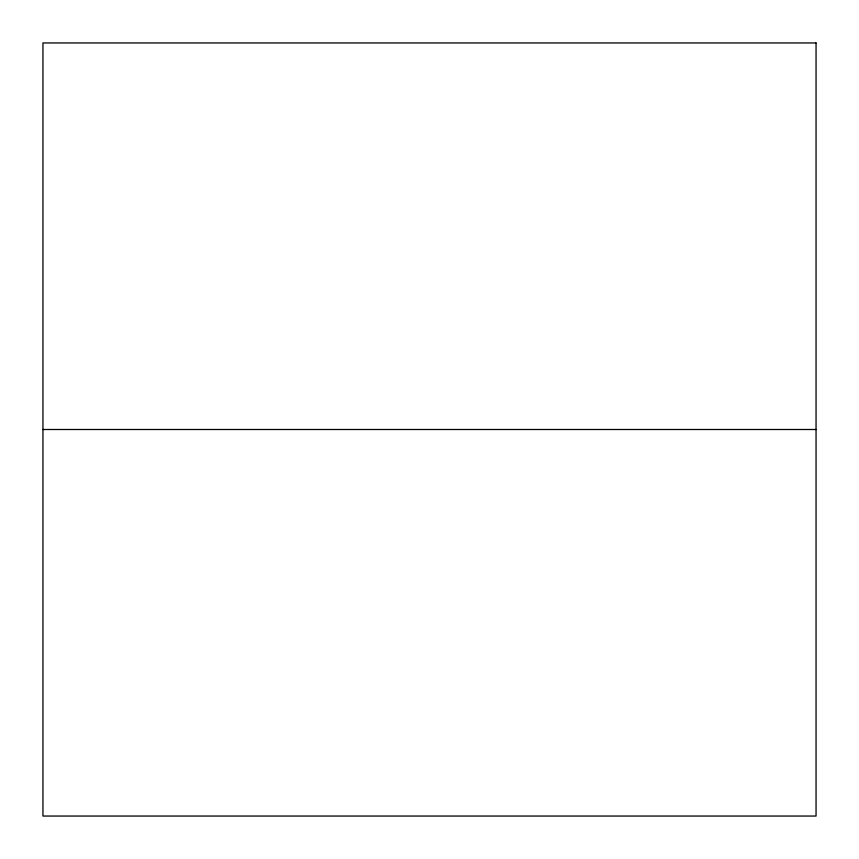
<?xml version="1.0" encoding="UTF-8"?>
<svg xmlns="http://www.w3.org/2000/svg" width="859" height="859" viewBox="0 0 859 859"><rect width="100%" height="100%" fill="white"/><g stroke="black" fill="none" stroke-linecap="round" stroke-linejoin="round"><path stroke-width="1.29" d="M42.95 429.5L816.05 429.5M816.05 42.95L42.95 42.95L42.95 816.05L816.05 816.05L816.05 42.95"/></g></svg>
